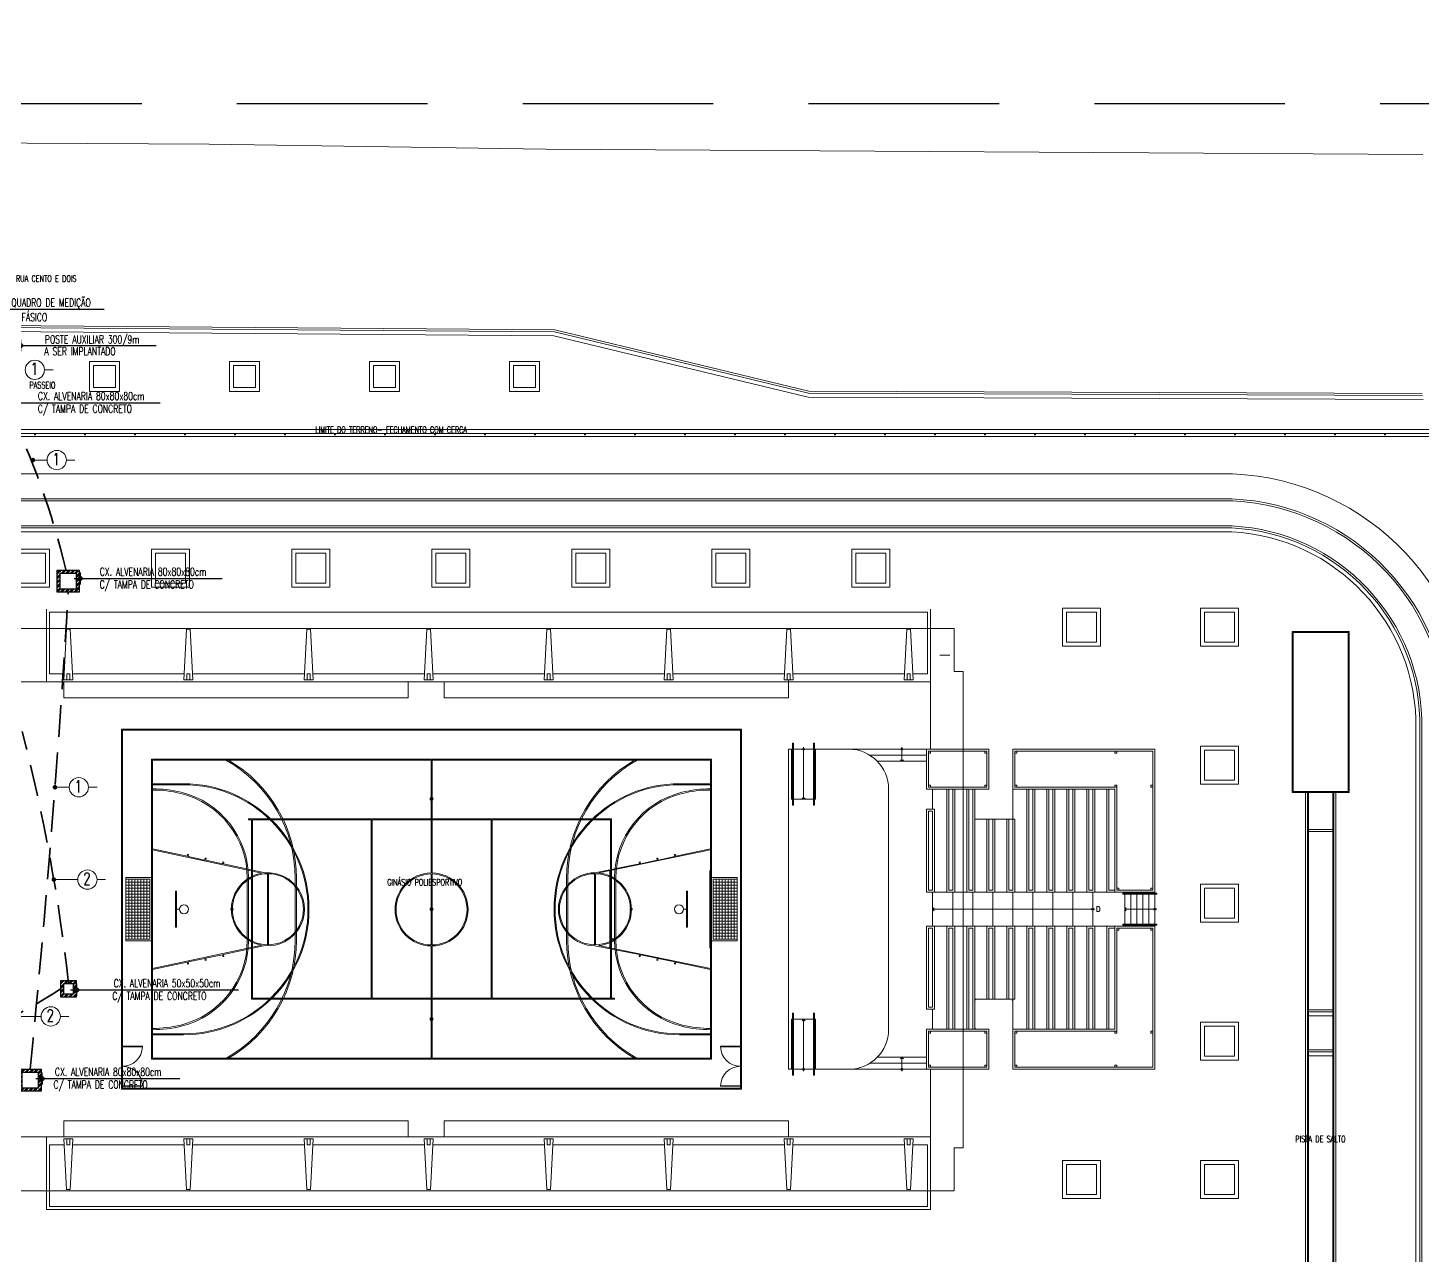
# Model space of a CAD drawing. Header units: millimetres. Extents: x 867 to 1330, y 209 to 507.
# Drawn here: x 1198.9 to 1268.6, y 430.1 to 491.4 of the extents above; entities that cross this region are included whole.
import ezdxf
from ezdxf.enums import TextEntityAlignment as Align

# ---------------------------------------------------------------- set-up
doc = ezdxf.new("R2010")
doc.units = ezdxf.units.MM
doc.header["$LTSCALE"] = 5
doc.linetypes.add('HIDDEN', pattern=[9.525, 6.35, -3.175])
for name, color, linetype, lineweight in [('I-ARQ', 8, 'Continuous', 0), ('I-CAIXAS', 3, 'Continuous', 30), ('I-ELET_PISO', 5, 'HIDDEN', 35), ('I-LIN_CHAMADA', 9, 'Continuous', 9), ('I-NORMO_ARQ', 9, 'Continuous', 0), ('I-TEXTOS', 2, 'Continuous', 25)]:
    doc.layers.add(name, color=color, linetype=linetype, lineweight=lineweight)
doc.styles.add('50-250', font='SIMPLEX.shx', dxfattribs={"height": 0.3})
doc.styles.add('ROMANS', font='ROMANS.SHX', dxfattribs={"height": 0.25})
doc.styles.get("Standard").update_dxf_attribs({"font": 'arial.ttf'})
doc.dimstyles.new('STANDARD$7', dxfattribs={"dimscale": 1.5, "dimtxt": 0.7, "dimasz": 0.15, "dimexe": 0.1, "dimexo": 0.05, "dimgap": 0.1, "dimtad": 1, "dimdec": 3, "dimzin": 4, "dimdsep": 46, "dimtxsty": 'ROMANS', "dimblk": 'DOT', "dimblk1": 'DOTSMALL', "dimblk2": 'DOTSMALL', "dimsah": 1, "dimcen": 0, "dimdle": 0.15, "dimse1": 1, "dimse2": 1, "dimclrd": 7, "dimclre": 8, "dimclrt": 256, "dimaunit": 1, "dimadec": 0, "dimazin": 0, "dimtfac": 0.006667, "dimtdec": 3, "dimtix": 1, "dimtmove": 2, "dimatfit": 3, "dimldrblk": 'DOTSMALL', "dimfxl": 1, "dimtolj": 1, "dimtzin": 4, "dimarcsym": 0})
pattern_1 = [(45, (0, 0), (-0.112253, 0.112253), []), (45, (0, 0.07938), (-0.112253, 0.112253), [])]

# ---------------------------------------------------------------- blocks, each defined once
blk = doc.blocks.new('CANTEIRO')
at = {"layer": 'I-ARQ'}
for points in [[(-1.7, 0.75), (-0.2, 0.75), (-0.2, -0.75), (-1.7, -0.75)], [(-1.5, 0.55), (-0.4, 0.55), (-0.4, -0.55), (-1.5, -0.55)]]:
    blk.add_lwpolyline(points, close=True, dxfattribs=at)
blk = doc.blocks.new('A$C345B1117')
at = {"layer": 'I-ARQ'}
for p, q in [((0.665, 0), (0.665, 40)), ((0.765, 0), (0.765, 40)), ((0.815, 0), (0.815, 40)), ((2.035, 0), (2.035, 40)), ((2.085, 0), (2.085, 40)), ((2.185, 0), (2.185, 40)), ((0.815, 38.15), (2.035, 38.15)), ((0.815, 29.15), (2.035, 29.15)), ((0.815, 27.15), (2.035, 27.15)), ((0.815, 27.05), (2.035, 27.05)), ((0.815, 26.85), (2.035, 26.85)), ((0.665, 0), (2.185, 0))]:
    blk.add_line(p, q, dxfattribs=at)
for points in [[(0, 48.05), (2.85, 48.05), (2.85, 40), (0, 40)], [(0.05, 48), (2.8, 48), (2.8, 40.05), (0.05, 40.05)]]:
    blk.add_lwpolyline(points, close=True, dxfattribs=at)
for points in [[(2.035, 38.05), (0.815, 38.05)], [(2.035, 29.05), (0.815, 29.05)], [(0.815, 28.85), (2.035, 28.85)]]:
    blk.add_lwpolyline(points, dxfattribs=at)
blk = doc.blocks.new('CERCA')
at = {"layer": 'I-ARQ'}
blk.add_lwpolyline([(-0.025, 0), (0.025, 0), (0.025, -0.06), (-0.025, -0.06)], close=True, dxfattribs=at)
blk = doc.blocks.new('CAIXA80X80')
at = {"layer": 'I-CAIXAS', "lineweight": 0}
h = blk.add_hatch(dxfattribs=at)
h.set_pattern_fill('STEEL', color=9, scale=0.05, style=0)
h.set_pattern_definition(pattern_1)
h.paths.add_polyline_path([(0.55, 0.55), (-0.55, 0.55), (-0.55, -0.55), (0.55, -0.55)])
h.paths.add_polyline_path([(0.4, -0.4), (-0.4, -0.4), (-0.4, 0.4), (0.4, 0.4)], flags=16)
at = {"layer": 'I-CAIXAS'}
for points in [[(-0.55, 0.55), (0.55, 0.55), (0.55, -0.55), (-0.55, -0.55)], [(-0.4, 0.4), (0.4, 0.4), (0.4, -0.4), (-0.4, -0.4)]]:
    blk.add_lwpolyline(points, close=True, dxfattribs=at)
blk = doc.blocks.new('DOT')
for p, q in [((1.5, 0), (-1.5, 0)), ((0, -1.5), (0, 1.5))]:
    blk.add_line(p, q)
blk.add_circle((0, 0), 0.5)
blk = doc.blocks.new('CX50X50')
at = {"layer": 'I-CAIXAS', "lineweight": 0}
h = blk.add_hatch(dxfattribs=at)
h.set_pattern_fill('STEEL', color=9, scale=0.05, style=0)
h.set_pattern_definition(pattern_1)
h.paths.add_polyline_path([(0.4, 0.4), (-0.4, 0.4), (-0.4, -0.4), (0.4, -0.4)])
h.paths.add_polyline_path([(0.25, -0.25), (-0.25, -0.25), (-0.25, 0.25), (0.25, 0.25)], flags=16)
at = {"layer": 'I-CAIXAS'}
for points in [[(0.4, 0.4), (-0.4, 0.4), (-0.4, -0.4), (0.4, -0.4)], [(0.25, 0.25), (-0.25, 0.25), (-0.25, -0.25), (0.25, -0.25)]]:
    blk.add_lwpolyline(points, close=True, dxfattribs=at)
blk = doc.blocks.new('A$C5CFF228F')
at = {"layer": 'I-ARQ'}
for p, q in [((0, 15), (0, 0)), ((28, 15), (0, 15)), ((0.05, 14.95), (0.05, 13.775)), ((14, 14.95), (0.05, 14.95)), ((27.95, 14.95), (14.05, 14.95)), ((27.95, 13.775), (27.95, 14.95)), ((28, 0), (28, 15)), ((0.05, 14.475), (0.05, 14.475)), ((1.6, 13.775), (0.05, 13.775)), ((1.6, 13.725), (0.05, 13.725)), ((0.05, 13.725), (0.05, 10.515)), ((26.4, 13.775), (27.95, 13.775)), ((26.4, 13.725), (27.95, 13.725)), ((27.95, 10.515), (27.95, 13.725)), ((0.05, 10.515), (1.786, 10.146)), ((0.05, 10.464), (5.525, 9.301)), ((0.05, 10.464), (0.05, 4.536)), ((27.95, 10.464), (22.361, 9.315)), ((27.95, 10.515), (26.214, 10.146)), ((27.95, 4.536), (27.95, 10.464)), ((1.786, 10.146), (1.807, 10.244)), ((1.807, 10.244), (1.856, 10.234)), ((1.835, 10.136), (1.856, 10.234)), ((1.835, 10.136), (2.667, 9.959)), ((2.667, 9.959), (2.687, 10.057)), ((2.687, 10.057), (2.736, 10.047)), ((2.716, 9.949), (2.736, 10.047)), ((2.716, 9.949), (3.547, 9.772)), ((3.547, 9.772), (3.568, 9.87)), ((3.568, 9.87), (3.617, 9.86)), ((3.596, 9.762), (3.617, 9.86)), ((3.596, 9.762), (5.678, 9.32)), ((24.404, 9.762), (22.165, 9.324)), ((24.432, 9.87), (24.383, 9.86)), ((24.404, 9.762), (24.383, 9.86)), ((24.453, 9.772), (24.432, 9.87)), ((25.284, 9.949), (24.453, 9.772)), ((25.313, 10.057), (25.264, 10.047)), ((25.284, 9.949), (25.264, 10.047)), ((25.333, 9.959), (25.313, 10.057)), ((26.165, 10.136), (25.333, 9.959)), ((26.193, 10.244), (26.144, 10.234)), ((26.165, 10.136), (26.144, 10.234)), ((26.214, 10.146), (26.193, 10.244)), ((5.795, 5.725), (5.795, 9.275)), ((5.845, 5.725), (5.845, 9.275)), ((22.145, 5.725), (22.145, 9.275)), ((22.195, 5.725), (22.195, 9.275)), ((1.4, 7.5), (1.25, 7.5)), ((26.6, 7.5), (26.75, 7.5)), ((26.8, 7.55), (26.8, 7.45)), ((0.05, 4.536), (5.525, 5.699)), ((3.596, 5.238), (5.678, 5.68)), ((22.145, 5.725), (22.195, 5.725)), ((24.404, 5.238), (22.165, 5.676)), ((27.95, 4.536), (22.361, 5.685)), ((1.835, 4.864), (2.667, 5.041)), ((2.667, 5.041), (2.687, 4.943)), ((2.687, 4.943), (2.736, 4.953)), ((2.716, 5.051), (3.547, 5.228)), ((2.716, 5.051), (2.736, 4.953)), ((3.547, 5.228), (3.568, 5.13)), ((3.568, 5.13), (3.617, 5.14)), ((3.596, 5.238), (3.617, 5.14)), ((24.404, 5.238), (24.383, 5.14)), ((24.432, 5.13), (24.383, 5.14)), ((24.453, 5.228), (24.432, 5.13)), ((25.284, 5.051), (24.453, 5.228)), ((25.284, 5.051), (25.264, 4.953)), ((25.313, 4.943), (25.264, 4.953)), ((25.333, 5.041), (25.313, 4.943)), ((26.165, 4.864), (25.333, 5.041)), ((0.05, 4.485), (1.786, 4.854)), ((0.05, 4.485), (0.05, 1.275)), ((1.786, 4.854), (1.807, 4.756)), ((1.807, 4.756), (1.856, 4.766)), ((1.835, 4.864), (1.856, 4.766)), ((26.165, 4.864), (26.144, 4.766)), ((26.193, 4.756), (26.144, 4.766)), ((26.214, 4.854), (26.193, 4.756)), ((27.95, 4.485), (26.214, 4.854)), ((27.95, 1.275), (27.95, 4.485)), ((1.6, 1.275), (0.05, 1.275)), ((1.6, 1.225), (0.05, 1.225)), ((0.05, 1.225), (0.05, 0.05)), ((26.4, 1.275), (27.95, 1.275)), ((26.4, 1.225), (27.95, 1.225)), ((27.95, 0.051), (27.95, 1.225)), ((0.05, 0.05), (14, 0.05)), ((14.05, 0.051), (27.95, 0.051)), ((0, 0), (28, 0))]:
    blk.add_line(p, q, dxfattribs=at)
for points in [[(1.2, 6.6), (1.25, 6.6), (1.25, 8.4), (1.2, 8.4)], [(26.8, 6.6), (26.75, 6.6), (26.75, 8.4), (26.8, 8.4)]]:
    blk.add_lwpolyline(points, close=True, dxfattribs=at)
for centre in [(1.625, 7.5), (26.375, 7.5)]:
    blk.add_circle(centre, 0.225, dxfattribs=at)
for centre, radius, start, end in [((1.6, 7.5), 6.275, 270, 90), ((1.6, 7.5), 6.225, 270, 90), ((26.4, 7.5), 6.275, 90, 270), ((26.4, 7.5), 6.225, 90, 270), ((5.82, 7.5), 1.825, 265.55297, 94.44703), ((5.82, 7.5), 1.775, 270.80701, 89.19299), ((22.17, 7.5), 1.825, 90, 270), ((22.17, 7.5), 1.775, 90.80701, 269.19299)]:
    blk.add_arc(centre, radius, start, end, dxfattribs=at)
at = {"layer": 'I-ARQ', "linetype": 'HIDDEN'}
for centre, radius, start, end in [((5.82, 7.5), 1.825, 99.30306, 260.69694), ((5.82, 7.5), 1.775, 90.80701, 269.19299), ((22.17, 7.5), 1.775, 270.80701, 89.19299), ((22.17, 7.5), 1.825, 276.00435, 83.99565)]:
    blk.add_arc(centre, radius, start, end, dxfattribs=at)
blk = doc.blocks.new('A$C256961AF')
at = {"layer": 'I-ARQ'}
for p, q in [((18.3, 10.1), (0.15, 10.1)), ((0.15, 10.1), (0.15, 4.1)), ((6.125, 1.15), (6.125, 10.05)), ((6.175, 1.15), (6.175, 10.05)), ((12.125, 1.15), (12.125, 10.05)), ((12.175, 1.15), (12.175, 10.05)), ((18.3, 10.05), (18.15, 10.05)), ((18.15, 7.15), (18.15, 10.05)), ((18.3, 10.05), (18.3, 10.1)), ((18.3, 7.15), (18.15, 7.15)), ((18.15, 1.1), (18.15, 7.1)), ((18.15, 7.1), (18.3, 7.1)), ((18.3, 7.15), (18.3, 7.1)), ((0, 4.1), (0.15, 4.1)), ((0, 4.1), (0, 4.05)), ((0.15, 4.05), (0, 4.05)), ((0.15, 4.05), (0.15, 1.15)), ((0, 1.15), (0.15, 1.15)), ((0, 1.15), (0, 1.1)), ((0, 1.1), (18.15, 1.1))]:
    blk.add_line(p, q, dxfattribs=at)
at = {"layer": 'I-ARQ', "const_width": 0.095}
for points in [[(9.202, 11.1, -1), (9.097, 11.1, -1)], [(9.202, 0.1, -1), (9.097, 0.1, -1)]]:
    blk.add_lwpolyline(points, format="xyb", close=True, dxfattribs=at)
at = {"layer": 'I-ARQ'}
for points in [[(6.125, 10.05), (0.2, 10.05), (0.2, 1.15), (6.125, 1.15)], [(9.125, 10.05), (6.175, 10.05)], [(12.125, 10.05), (9.175, 10.05)], [(12.175, 1.15), (18.1, 1.15), (18.1, 10.05), (12.175, 10.05)], [(6.175, 1.15), (9.125, 1.15)], [(9.175, 1.15), (12.125, 1.15)]]:
    blk.add_lwpolyline(points, dxfattribs=at)
blk = doc.blocks.new('_Open90')
at = {"color": 0, "linetype": 'ByBlock', "lineweight": -2}
for p, q in [((0, 0), (-1, 0)), ((-0.5, 0.5), (0, 0)), ((0, 0), (-0.5, -0.5))]:
    blk.add_line(p, q, dxfattribs=at)

msp = doc.modelspace()

# ---------------------------------------------------------------- hatches: boundary and pattern name
at = {"layer": 'I-LIN_CHAMADA'}
for points in [[(1199.221, 469.798, 1), (1198.992, 469.798, 1)], [(1200.325, 453.445, 1), (1200.096, 453.445, 1)], [(1200.269, 448.829, 1), (1200.04, 448.829, 1)]]:
    msp.add_hatch(color=256, dxfattribs=at).paths.add_polyline_path(points)

# ---------------------------------------------------------------- linework, layer by layer
at = {"linetype": 'HIDDEN', "ltscale": 0.3}
msp.add_lwpolyline([(1137.872, 487.615), (1272.758, 487.615), (1272.758, 372.426), (1137.872, 372.426)], close=True, dxfattribs=at)
at = {"layer": 'I-ARQ'}
for p, q in [((1148.985, 476.811), (1225.18, 476.209)), ((1149.069, 476.911), (1225.192, 476.308)), ((1148.817, 476.613), (1225.156, 476.009)), ((1225.18, 476.209), (1237.881, 473.143)), ((1225.192, 476.308), (1237.893, 473.243)), ((1225.156, 476.009), (1237.857, 472.943)), ((1237.857, 472.943), (1268.609, 472.822)), ((1237.881, 473.143), (1268.581, 473.022)), ((1237.893, 473.243), (1268.567, 473.122)), ((1286.508, 471.318), (1159.789, 471.318)), ((1286.714, 471.118), (1159.706, 471.118)), ((1286.714, 471.118), (1159.706, 471.118)), ((1286.569, 470.968), (1159.706, 470.968)), ((1258.445, 469.117), (1159.767, 469.117)), ((1258.476, 467.867), (1159.767, 467.867)), ((1258.551, 467.767), (1170.331, 467.767)), ((1199.794, 462.348), (1199.794, 458.718)), ((1199.944, 462.198), (1243.827, 462.198)), ((1199.944, 462.198), (1199.944, 459.118)), ((1243.827, 459.118), (1243.827, 462.198)), ((1243.977, 458.718), (1243.977, 462.348)), ((1180.62, 461.38), (1245.171, 461.38)), ((1245.171, 461.38), (1245.171, 459.23)), ((1245.171, 461.38), (1245.171, 459.23)), ((1245.171, 459.23), (1245.171, 461.38)), ((1199.794, 458.718), (1195.977, 458.718)), ((1199.794, 458.718), (1243.977, 458.718)), ((1199.944, 459.118), (1200.676, 459.118)), ((1200.661, 458.718), (1200.661, 457.918)), ((1200.961, 458.818), (1200.811, 458.818)), ((1201.095, 459.118), (1206.676, 459.118)), ((1206.961, 458.818), (1206.811, 458.818)), ((1207.095, 459.118), (1212.676, 459.118)), ((1212.961, 458.818), (1212.811, 458.818)), ((1213.095, 459.118), (1218.676, 459.118)), ((1217.873, 457.918), (1217.873, 458.718)), ((1218.961, 458.818), (1218.811, 458.818)), ((1219.095, 459.118), (1224.676, 459.118)), ((1219.673, 457.918), (1219.673, 458.718)), ((1224.961, 458.818), (1224.811, 458.818)), ((1225.095, 459.118), (1230.676, 459.118)), ((1230.961, 458.818), (1230.811, 458.818)), ((1231.095, 459.118), (1236.676, 459.118)), ((1236.886, 458.818), (1236.886, 457.918)), ((1237.095, 459.118), (1242.676, 459.118)), ((1243.827, 459.118), (1243.095, 459.118)), ((1243.977, 458.718), (1243.977, 455.348)), ((1245.171, 459.23), (1245.621, 459.23)), ((1245.621, 459.23), (1245.621, 435.43)), ((1200.661, 457.918), (1217.873, 457.918)), ((1219.673, 457.918), (1236.886, 457.918)), ((1268.245, 456.84), (1268.245, 389.834)), ((1268.445, 456.84), (1268.445, 389.834)), ((1268.545, 456.843), (1268.545, 389.751)), ((1268.545, 456.843), (1268.545, 389.751)), ((1203.535, 440.498), (1203.535, 456.348)), ((1203.535, 456.348), (1234.535, 456.348)), ((1203.585, 456.298), (1234.485, 456.298)), ((1203.585, 440.498), (1203.585, 456.298)), ((1234.485, 456.298), (1234.485, 440.498)), ((1234.535, 456.348), (1234.535, 440.498)), ((1236.886, 452.848), (1236.886, 455.348)), ((1237.036, 455.348), (1236.886, 455.348)), ((1237.036, 452.848), (1237.036, 455.348)), ((1237.086, 455.348), (1237.036, 455.348)), ((1237.086, 455.648), (1237.086, 452.548)), ((1237.136, 455.648), (1237.086, 455.648)), ((1237.136, 455.648), (1237.136, 452.548)), ((1238.136, 455.348), (1237.136, 455.348)), ((1238.136, 455.648), (1238.136, 452.548)), ((1238.186, 455.648), (1238.136, 455.648)), ((1238.186, 455.648), (1238.186, 452.548)), ((1238.236, 455.348), (1238.186, 455.348)), ((1239.886, 455.348), (1238.236, 455.348)), ((1238.236, 452.848), (1238.236, 455.348)), ((1243.788, 455.348), (1239.886, 455.348)), ((1243.888, 453.448), (1243.888, 455.248)), ((1243.888, 455.248), (1246.788, 455.248)), ((1246.788, 455.248), (1246.788, 453.448)), ((1246.888, 453.348), (1246.888, 455.348)), ((1248.088, 453.348), (1248.088, 455.348)), ((1248.188, 455.248), (1255.088, 455.248)), ((1248.188, 453.448), (1248.188, 455.248)), ((1255.088, 455.248), (1255.088, 448.298)), ((1205.035, 439.848), (1205.035, 454.848)), ((1205.035, 454.848), (1233.035, 454.848)), ((1205.085, 453.368), (1205.085, 454.798)), ((1205.085, 454.798), (1208.755, 454.798)), ((1208.884, 454.798), (1219.01, 454.798)), ((1219.01, 449.161), (1219.01, 454.798)), ((1229.186, 454.798), (1219.06, 454.798)), ((1219.06, 449.161), (1219.06, 454.798)), ((1232.985, 454.798), (1229.316, 454.798)), ((1232.985, 454.798), (1232.985, 439.898)), ((1233.035, 454.848), (1233.035, 439.848)), ((1243.788, 455.048), (1240.939, 455.048)), ((1243.788, 454.748), (1241.314, 454.748)), ((1205.085, 441.391), (1205.085, 453.304)), ((1241.886, 453.348), (1241.886, 441.348)), ((1246.788, 453.448), (1243.888, 453.448)), ((1244.088, 452.348), (1244.088, 453.348)), ((1248.088, 451.848), (1248.088, 453.348)), ((1253.288, 453.448), (1248.188, 453.448)), ((1253.288, 448.298), (1253.288, 453.448)), ((1236.886, 452.848), (1236.886, 441.848)), ((1237.086, 452.848), (1237.036, 452.848)), ((1237.136, 452.548), (1237.086, 452.548)), ((1238.136, 452.848), (1237.136, 452.848)), ((1238.186, 452.548), (1238.136, 452.548)), ((1238.236, 452.848), (1238.186, 452.848)), ((1246.788, 451.848), (1246.188, 451.848)), ((1248.088, 451.848), (1246.888, 451.848)), ((1203.755, 448.928), (1205.035, 448.928)), ((1203.755, 448.928), (1203.755, 445.768)), ((1203.755, 448.928), (1203.755, 448.848)), ((1205.035, 448.928), (1205.035, 445.768)), ((1209.824, 445.796), (1209.824, 448.899)), ((1209.888, 445.796), (1209.888, 448.899)), ((1212.219, 445.796), (1212.219, 448.899)), ((1212.283, 445.796), (1212.283, 448.899)), ((1219.01, 445.562), (1219.01, 449.111)), ((1219.06, 445.562), (1219.06, 449.111)), ((1225.788, 445.796), (1225.788, 448.899)), ((1225.852, 445.796), (1225.852, 448.899)), ((1227.945, 445.405), (1227.945, 449.29)), ((1228.025, 445.405), (1228.025, 449.29)), ((1228.183, 445.796), (1228.183, 448.899)), ((1228.247, 445.796), (1228.247, 448.899)), ((1232.945, 445.405), (1232.945, 449.29)), ((1233.025, 445.405), (1233.025, 449.29)), ((1233.035, 448.928), (1233.035, 445.768)), ((1234.315, 448.928), (1233.035, 448.928)), ((1234.315, 448.928), (1234.315, 445.768)), ((1203.755, 448.848), (1204.955, 448.848)), ((1203.755, 448.698), (1204.955, 448.698)), ((1203.755, 448.548), (1204.955, 448.548)), ((1203.755, 448.398), (1204.955, 448.398)), ((1203.755, 448.248), (1204.955, 448.248)), ((1203.905, 448.848), (1203.905, 445.848)), ((1204.055, 448.848), (1204.055, 445.848)), ((1204.205, 448.848), (1204.205, 445.848)), ((1204.355, 448.848), (1204.355, 445.848)), ((1204.505, 448.848), (1204.505, 445.848)), ((1204.655, 448.848), (1204.655, 445.848)), ((1204.805, 448.848), (1204.805, 445.848)), ((1204.955, 448.848), (1204.955, 445.848)), ((1233.115, 448.848), (1233.115, 445.848)), ((1234.315, 448.848), (1233.115, 448.848)), ((1233.115, 448.698), (1234.315, 448.698)), ((1233.115, 448.548), (1234.315, 448.548)), ((1233.115, 448.398), (1234.315, 448.398)), ((1233.115, 448.248), (1234.315, 448.248)), ((1233.265, 448.848), (1233.265, 445.848)), ((1233.415, 448.848), (1233.415, 445.848)), ((1233.565, 448.848), (1233.565, 445.848)), ((1233.715, 448.848), (1233.715, 445.848)), ((1233.865, 448.848), (1233.865, 445.848)), ((1234.015, 448.848), (1234.015, 445.848)), ((1234.165, 448.848), (1234.165, 445.848)), ((1253.188, 448.198), (1243.888, 448.198)), ((1244.088, 446.498), (1244.088, 448.198)), ((1245.088, 446.498), (1245.088, 448.198)), ((1246.088, 446.498), (1246.088, 448.198)), ((1247.088, 446.498), (1247.088, 448.198)), ((1248.088, 446.498), (1248.088, 448.198)), ((1249.088, 446.498), (1249.088, 448.198)), ((1250.088, 446.498), (1250.088, 448.198)), ((1251.088, 446.498), (1251.088, 448.198)), ((1252.088, 446.498), (1252.088, 448.198)), ((1255.088, 448.298), (1253.288, 448.298)), ((1253.688, 448.148), (1253.688, 448.198)), ((1253.988, 448.148), (1253.988, 448.198)), ((1254.288, 448.148), (1254.288, 448.198)), ((1254.588, 448.148), (1254.588, 448.198)), ((1254.888, 448.148), (1254.888, 448.198)), ((1255.188, 448.148), (1255.188, 448.198)), ((1203.755, 448.098), (1204.955, 448.098)), ((1203.755, 447.948), (1204.955, 447.948)), ((1203.755, 447.798), (1204.955, 447.798)), ((1203.755, 447.648), (1204.955, 447.648)), ((1203.755, 447.498), (1204.955, 447.498)), ((1233.115, 448.098), (1234.315, 448.098)), ((1233.115, 447.948), (1234.315, 447.948)), ((1233.115, 447.798), (1234.315, 447.798)), ((1233.115, 447.648), (1234.315, 447.648)), ((1233.115, 447.498), (1234.315, 447.498)), ((1253.588, 448.098), (1253.588, 448.148)), ((1253.588, 448.148), (1255.288, 448.148)), ((1253.588, 448.098), (1255.288, 448.098)), ((1253.688, 446.598), (1253.688, 448.098)), ((1253.988, 446.598), (1253.988, 448.098)), ((1254.288, 446.598), (1254.288, 448.098)), ((1254.588, 446.598), (1254.588, 448.098)), ((1254.888, 446.598), (1254.888, 448.098)), ((1255.188, 446.598), (1255.188, 448.098)), ((1255.288, 448.098), (1255.288, 448.148)), ((1203.755, 447.348), (1204.955, 447.348)), ((1203.755, 447.198), (1204.955, 447.198)), ((1203.755, 447.048), (1204.955, 447.048)), ((1203.755, 446.898), (1204.955, 446.898)), ((1233.115, 447.348), (1234.315, 447.348)), ((1233.115, 447.198), (1234.315, 447.198)), ((1233.115, 447.048), (1234.315, 447.048)), ((1233.115, 446.898), (1234.315, 446.898)), ((1203.755, 446.748), (1204.955, 446.748)), ((1203.755, 446.598), (1204.955, 446.598)), ((1203.755, 446.448), (1204.955, 446.448)), ((1203.755, 446.298), (1204.955, 446.298)), ((1203.755, 446.148), (1204.955, 446.148)), ((1233.115, 446.748), (1234.315, 446.748)), ((1233.115, 446.598), (1234.315, 446.598)), ((1233.115, 446.448), (1234.315, 446.448)), ((1233.115, 446.298), (1234.315, 446.298)), ((1233.115, 446.148), (1234.315, 446.148)), ((1253.188, 446.498), (1243.888, 446.498)), ((1249.788, 446.498), (1250.188, 446.498)), ((1255.088, 446.398), (1253.288, 446.398)), ((1253.288, 446.398), (1253.288, 441.248)), ((1253.588, 446.598), (1253.588, 446.548)), ((1253.588, 446.598), (1255.288, 446.598)), ((1253.588, 446.548), (1255.288, 446.548)), ((1253.688, 446.498), (1253.688, 446.548)), ((1253.988, 446.498), (1253.988, 446.548)), ((1254.288, 446.498), (1254.288, 446.548)), ((1254.588, 446.498), (1254.588, 446.548)), ((1254.888, 446.498), (1254.888, 446.548)), ((1255.088, 439.448), (1255.088, 446.398)), ((1255.188, 446.498), (1255.188, 446.548)), ((1255.288, 446.598), (1255.288, 446.548)), ((1203.755, 445.998), (1204.955, 445.998)), ((1203.755, 445.848), (1204.955, 445.848)), ((1203.755, 445.848), (1203.755, 445.768)), ((1203.755, 445.768), (1205.035, 445.768)), ((1219.01, 439.898), (1219.01, 445.512)), ((1219.06, 439.898), (1219.06, 445.512)), ((1234.315, 445.768), (1233.035, 445.768)), ((1233.115, 445.998), (1234.315, 445.998)), ((1234.315, 445.848), (1233.115, 445.848)), ((1246.188, 442.798), (1246.238, 442.848)), ((1246.788, 442.848), (1246.188, 442.848)), ((1246.188, 442.642), (1246.188, 442.642)), ((1248.088, 442.848), (1246.888, 442.848)), ((1248.055, 442.798), (1248.088, 442.764)), ((1248.088, 442.848), (1248.088, 441.348)), ((1237.086, 442.148), (1237.086, 439.048)), ((1237.136, 442.148), (1237.086, 442.148)), ((1237.136, 442.148), (1237.136, 439.048)), ((1238.136, 442.148), (1238.136, 439.048)), ((1238.186, 442.148), (1238.136, 442.148)), ((1238.186, 442.148), (1238.186, 439.048)), ((1244.088, 442.348), (1244.088, 441.348)), ((1246.188, 442.331), (1246.188, 442.331)), ((1246.188, 442.02), (1246.188, 442.02)), ((1205.085, 439.898), (1205.085, 441.328)), ((1236.886, 441.848), (1236.886, 439.348)), ((1237.086, 441.848), (1237.036, 441.848)), ((1237.036, 441.848), (1237.036, 439.348)), ((1238.136, 441.848), (1237.136, 441.848)), ((1238.236, 441.848), (1238.186, 441.848)), ((1238.236, 441.848), (1238.236, 439.348)), ((1246.788, 441.248), (1243.888, 441.248)), ((1243.888, 441.248), (1243.888, 439.448)), ((1246.188, 441.709), (1246.188, 441.709)), ((1246.188, 441.397), (1246.238, 441.348)), ((1246.188, 441.397), (1246.188, 441.397)), ((1246.788, 439.448), (1246.788, 441.248)), ((1246.888, 441.348), (1246.888, 439.348)), ((1246.888, 441.32), (1246.888, 441.32)), ((1248.088, 441.348), (1248.088, 439.348)), ((1253.288, 441.248), (1248.188, 441.248)), ((1248.188, 441.248), (1248.188, 439.448)), ((1246.888, 441.009), (1246.888, 441.009)), ((1246.888, 440.697), (1246.888, 440.697)), ((1203.535, 440.498), (1203.535, 438.498)), ((1203.585, 440.498), (1203.535, 440.498)), ((1203.585, 440.498), (1203.585, 438.498)), ((1233.035, 439.848), (1205.035, 439.848)), ((1208.755, 439.898), (1205.085, 439.898)), ((1219.01, 439.898), (1208.884, 439.898)), ((1229.186, 439.898), (1219.06, 439.898)), ((1232.985, 439.898), (1229.316, 439.898)), ((1234.486, 440.499), (1234.485, 438.498)), ((1234.485, 440.498), (1234.535, 440.498)), ((1234.535, 438.498), (1234.535, 440.498)), ((1243.788, 439.948), (1241.314, 439.948)), ((1246.888, 440.386), (1246.888, 440.386)), ((1246.888, 440.075), (1246.888, 440.075)), ((1237.036, 439.348), (1236.886, 439.348)), ((1237.086, 439.348), (1237.036, 439.348)), ((1238.136, 439.348), (1237.136, 439.348)), ((1237.936, 439.348), (1238.136, 439.348)), ((1238.236, 439.348), (1238.186, 439.348)), ((1238.236, 439.348), (1239.886, 439.348)), ((1243.788, 439.348), (1239.886, 439.348)), ((1243.788, 439.648), (1240.939, 439.648)), ((1243.888, 439.448), (1246.788, 439.448)), ((1243.977, 435.978), (1243.977, 439.348)), ((1246.888, 439.764), (1246.888, 439.764)), ((1246.888, 439.453), (1246.888, 439.453)), ((1248.188, 439.448), (1255.088, 439.448)), ((1203.585, 438.498), (1203.535, 438.498)), ((1203.535, 438.348), (1203.535, 438.498)), ((1203.585, 438.398), (1203.585, 438.498)), ((1234.535, 438.498), (1234.485, 438.498)), ((1234.485, 438.498), (1234.485, 438.398)), ((1234.535, 438.498), (1234.535, 438.348)), ((1237.136, 439.048), (1237.086, 439.048)), ((1238.186, 439.048), (1238.136, 439.048)), ((1219.035, 438.348), (1203.535, 438.348)), ((1219.035, 438.398), (1203.585, 438.398)), ((1234.485, 438.398), (1219.035, 438.398)), ((1234.535, 438.348), (1219.035, 438.348)), ((1217.873, 436.778), (1200.661, 436.778)), ((1200.661, 435.978), (1200.661, 436.778)), ((1217.873, 436.778), (1217.873, 435.978)), ((1236.886, 436.778), (1219.673, 436.778)), ((1219.673, 436.778), (1219.673, 435.978)), ((1236.886, 436.778), (1236.886, 435.978)), ((1199.794, 435.978), (1195.977, 435.978)), ((1199.794, 432.348), (1199.794, 435.978)), ((1200.661, 435.978), (1199.794, 435.978)), ((1237.111, 435.978), (1200.661, 435.978)), ((1243.977, 435.978), (1204.794, 435.978)), ((1243.977, 435.978), (1243.977, 432.348)), ((1200.676, 435.578), (1199.944, 435.578)), ((1199.944, 432.498), (1199.944, 435.578)), ((1206.676, 435.578), (1201.095, 435.578)), ((1212.676, 435.578), (1207.095, 435.578)), ((1218.676, 435.578), (1213.095, 435.578)), ((1224.676, 435.578), (1219.095, 435.578)), ((1230.676, 435.578), (1225.095, 435.578)), ((1236.676, 435.578), (1231.095, 435.578)), ((1242.676, 435.578), (1237.095, 435.578)), ((1243.095, 435.578), (1243.827, 435.578)), ((1243.827, 435.578), (1243.827, 432.498)), ((1245.621, 435.43), (1245.171, 435.43)), ((1245.171, 435.43), (1245.171, 433.28)), ((1245.171, 433.28), (1180.62, 433.28)), ((1199.794, 432.348), (1243.977, 432.348)), ((1199.944, 432.498), (1243.827, 432.498))]:
    msp.add_line(p, q, dxfattribs=at)
at = {"layer": 'I-ARQ', "linetype": 'HIDDEN'}
msp.add_line((1244.444, 460.048), (1244.944, 460.048), dxfattribs=at)
at = {"layer": 'I-ARQ'}
for points in [[(1187.573, 491.396), (1187.594, 487.717), (1189.908, 485.704), (1198.826, 485.629), (1207.915, 485.593), (1224.75, 485.341), (1268.593, 485.061)], [(1200.811, 458.818), (1200.811, 459.118), (1200.961, 459.118), (1200.961, 458.818)], [(1206.811, 458.818), (1206.811, 459.118), (1206.961, 459.118), (1206.961, 458.818)], [(1212.811, 458.818), (1212.811, 459.118), (1212.961, 459.118), (1212.961, 458.818)], [(1218.811, 458.818), (1218.811, 459.118), (1218.961, 459.118), (1218.961, 458.818)], [(1224.811, 458.818), (1224.811, 459.118), (1224.961, 459.118), (1224.961, 458.818)], [(1230.811, 458.818), (1230.811, 459.118), (1230.961, 459.118), (1230.961, 458.818)], [(1236.811, 458.818), (1236.811, 459.118), (1236.961, 459.118), (1236.961, 458.818), (1236.811, 458.818)], [(1242.811, 458.818), (1242.811, 459.118), (1242.961, 459.118), (1242.961, 458.818)], [(1237.636, 452.998), (1237.636, 455.448)], [(1242.551, 454.898), (1242.551, 455.448)], [(1246.888, 453.348), (1243.788, 453.348), (1243.788, 455.348), (1246.888, 455.348)], [(1248.088, 455.348), (1255.188, 455.348), (1255.188, 448.198), (1253.188, 448.198), (1253.188, 453.348), (1248.088, 453.348)], [(1245.188, 453.348), (1244.788, 453.348), (1244.788, 448.198), (1245.188, 448.198), (1245.188, 453.348)], [(1246.188, 453.348), (1245.788, 453.348), (1245.788, 448.198), (1246.188, 448.198), (1246.188, 453.348)], [(1249.188, 453.348), (1248.788, 453.348), (1248.788, 448.198), (1249.188, 448.198), (1249.188, 453.348)], [(1250.188, 453.348), (1249.788, 453.348), (1249.788, 448.198), (1250.188, 448.198), (1250.188, 453.348)], [(1251.188, 453.348), (1250.788, 453.348), (1250.788, 448.198), (1251.188, 448.198), (1251.188, 453.348)], [(1252.188, 453.348), (1251.788, 453.348), (1251.788, 448.198), (1252.188, 448.198), (1252.188, 453.348)], [(1253.188, 453.348), (1252.788, 453.348), (1252.788, 448.198), (1253.188, 448.198), (1253.188, 453.348)], [(1244.188, 452.348), (1243.788, 452.348), (1243.788, 448.198), (1244.188, 448.198), (1244.188, 452.348)], [(1247.188, 451.848), (1246.788, 451.848), (1246.788, 448.198), (1247.188, 448.198), (1247.188, 451.848)], [(1248.188, 451.848), (1247.788, 451.848), (1247.788, 448.198), (1248.188, 448.198), (1248.188, 451.848)], [(1244.238, 447.348), (1252.188, 447.348)], [(1253.838, 447.348), (1255.288, 447.348)], [(1244.188, 442.348), (1243.788, 442.348), (1243.788, 446.498), (1244.188, 446.498), (1244.188, 442.348)], [(1245.188, 441.348), (1244.788, 441.348), (1244.788, 446.498), (1245.188, 446.498), (1245.188, 441.348)], [(1246.188, 441.348), (1245.788, 441.348), (1245.788, 446.498), (1246.188, 446.498), (1246.188, 441.348)], [(1247.188, 442.848), (1246.788, 442.848), (1246.788, 446.498), (1247.188, 446.498), (1247.188, 442.848)], [(1248.188, 442.848), (1247.788, 442.848), (1247.788, 446.498), (1248.188, 446.498), (1248.188, 442.848)], [(1248.088, 439.348), (1255.188, 439.348), (1255.188, 446.498), (1253.188, 446.498), (1253.188, 441.348), (1248.088, 441.348)], [(1249.188, 441.348), (1248.788, 441.348), (1248.788, 446.498), (1249.188, 446.498), (1249.188, 441.348)], [(1250.188, 441.348), (1249.788, 441.348), (1249.788, 446.498), (1250.188, 446.498), (1250.188, 441.348)], [(1251.188, 441.348), (1250.788, 441.348), (1250.788, 446.498), (1251.188, 446.498), (1251.188, 441.348)], [(1252.188, 441.348), (1251.788, 441.348), (1251.788, 446.498), (1252.188, 446.498), (1252.188, 441.348)], [(1253.188, 441.348), (1252.788, 441.348), (1252.788, 446.498), (1253.188, 446.498), (1253.188, 441.348)], [(1237.636, 441.698), (1237.636, 439.248)], [(1246.888, 441.348), (1243.788, 441.348), (1243.788, 439.348), (1246.888, 439.348)], [(1242.551, 439.798), (1242.551, 439.248)], [(1218.961, 435.878), (1218.961, 435.578)]]:
    msp.add_lwpolyline(points, dxfattribs=at)
for points in [[(1268.545, 456.843, 0.40469), (1258.551, 466.517, 0), (1170.33, 466.517, 3059019602.697577)], [(1268.445, 456.84, 0.40469), (1258.551, 466.417), (1170.33, 466.417)], [(1268.246, 456.833, 0.40469), (1258.551, 466.217), (1170.33, 466.217)]]:
    msp.add_lwpolyline(points, format="xyb", dxfattribs=at)
for points in [[(1199.944, 463.44), (1199.944, 465.34), (1198.044, 465.34), (1198.044, 463.44)], [(1199.744, 463.64), (1199.744, 465.14), (1198.244, 465.14), (1198.244, 463.64)], [(1206.944, 463.44), (1206.944, 465.34), (1205.044, 465.34), (1205.044, 463.44)], [(1206.744, 463.64), (1206.744, 465.14), (1205.244, 465.14), (1205.244, 463.64)], [(1213.944, 463.44), (1213.944, 465.34), (1212.044, 465.34), (1212.044, 463.44)], [(1213.744, 463.64), (1213.744, 465.14), (1212.244, 465.14), (1212.244, 463.64)], [(1220.944, 463.44), (1220.944, 465.34), (1219.044, 465.34), (1219.044, 463.44)], [(1220.744, 463.64), (1220.744, 465.14), (1219.244, 465.14), (1219.244, 463.64)], [(1227.944, 463.44), (1227.944, 465.34), (1226.044, 465.34), (1226.044, 463.44)], [(1227.744, 463.64), (1227.744, 465.14), (1226.244, 465.14), (1226.244, 463.64)], [(1234.944, 463.44), (1234.944, 465.34), (1233.044, 465.34), (1233.044, 463.44)], [(1234.744, 463.64), (1234.744, 465.14), (1233.244, 465.14), (1233.244, 463.64)], [(1241.944, 463.44), (1241.944, 465.34), (1240.044, 465.34), (1240.044, 463.44)], [(1241.744, 463.64), (1241.744, 465.14), (1240.244, 465.14), (1240.244, 463.64)], [(1252.472, 460.498), (1252.472, 462.398), (1250.572, 462.398), (1250.572, 460.498)], [(1252.272, 460.698), (1252.272, 462.198), (1250.772, 462.198), (1250.772, 460.698)], [(1259.372, 460.498), (1259.372, 462.398), (1257.472, 462.398), (1257.472, 460.498)], [(1259.172, 460.698), (1259.172, 462.198), (1257.672, 462.198), (1257.672, 460.698)], [(1201.111, 458.818), (1200.977, 461.348), (1200.794, 461.348), (1200.661, 458.818)], [(1206.661, 458.818), (1207.111, 458.818), (1206.977, 461.348), (1206.794, 461.348)], [(1212.661, 458.818), (1213.111, 458.818), (1212.977, 461.348), (1212.794, 461.348)], [(1218.661, 458.818), (1219.111, 458.818), (1218.977, 461.348), (1218.794, 461.348)], [(1225.111, 458.818), (1224.977, 461.348), (1224.794, 461.348), (1224.661, 458.818)], [(1231.111, 458.818), (1230.977, 461.348), (1230.794, 461.348), (1230.661, 458.818)], [(1236.794, 461.348), (1236.661, 458.818), (1237.111, 458.818), (1236.977, 461.348)], [(1242.794, 461.348), (1242.661, 458.818), (1243.111, 458.818), (1242.977, 461.348)], [(1243.988, 455.248), (1243.888, 455.248), (1243.888, 455.148), (1243.988, 455.148)], [(1246.788, 455.248), (1246.688, 455.248), (1246.688, 455.148), (1246.788, 455.148)], [(1248.288, 455.248), (1248.188, 455.248), (1248.188, 455.148), (1248.288, 455.148)], [(1253.288, 455.248), (1253.188, 455.248), (1253.188, 455.148), (1253.288, 455.148)], [(1259.372, 453.598), (1259.372, 455.498), (1257.472, 455.498), (1257.472, 453.598)], [(1259.172, 453.798), (1259.172, 455.298), (1257.672, 455.298), (1257.672, 453.798)], [(1233.035, 439.848), (1205.035, 439.848), (1205.035, 454.848), (1233.035, 454.848)], [(1243.988, 453.548), (1243.888, 453.548), (1243.888, 453.448), (1243.988, 453.448)], [(1245.088, 453.348), (1244.888, 453.348), (1244.888, 448.298), (1245.088, 448.298)], [(1246.088, 453.348), (1245.888, 453.348), (1245.888, 448.298), (1246.088, 448.298)], [(1246.788, 453.548), (1246.688, 453.548), (1246.688, 453.448), (1246.788, 453.448)], [(1248.288, 453.548), (1248.188, 453.548), (1248.188, 453.448), (1248.288, 453.448)], [(1249.088, 453.348), (1248.888, 453.348), (1248.888, 448.298), (1249.088, 448.298)], [(1250.088, 453.348), (1249.888, 453.348), (1249.888, 448.298), (1250.088, 448.298)], [(1251.088, 453.348), (1250.888, 453.348), (1250.888, 448.298), (1251.088, 448.298)], [(1252.088, 453.348), (1251.888, 453.348), (1251.888, 448.298), (1252.088, 448.298)], [(1253.188, 453.348), (1252.888, 453.348), (1252.888, 448.298), (1253.188, 448.298)], [(1253.288, 453.548), (1253.188, 453.548), (1253.188, 453.448), (1253.288, 453.448)], [(1255.088, 453.548), (1254.988, 453.548), (1254.988, 453.448), (1255.088, 453.448)], [(1244.088, 452.248), (1243.888, 452.248), (1243.888, 448.298), (1244.088, 448.298)], [(1247.088, 451.848), (1246.888, 451.848), (1246.888, 448.298), (1247.088, 448.298)], [(1248.088, 451.848), (1247.888, 451.848), (1247.888, 448.298), (1248.088, 448.298)], [(1253.388, 448.398), (1253.288, 448.398), (1253.288, 448.298), (1253.388, 448.298)], [(1255.088, 448.398), (1254.988, 448.398), (1254.988, 448.298), (1255.088, 448.298)], [(1259.372, 448.598), (1259.372, 446.698), (1257.472, 446.698), (1257.472, 448.598)], [(1259.172, 448.398), (1259.172, 446.898), (1257.672, 446.898), (1257.672, 448.398)], [(1244.088, 442.448), (1243.888, 442.448), (1243.888, 446.398), (1244.088, 446.398)], [(1245.088, 441.348), (1244.888, 441.348), (1244.888, 446.398), (1245.088, 446.398)], [(1246.088, 441.348), (1245.888, 441.348), (1245.888, 446.398), (1246.088, 446.398)], [(1247.088, 442.848), (1246.888, 442.848), (1246.888, 446.398), (1247.088, 446.398)], [(1248.088, 442.848), (1247.888, 442.848), (1247.888, 446.398), (1248.088, 446.398)], [(1249.088, 441.348), (1248.888, 441.348), (1248.888, 446.398), (1249.088, 446.398)], [(1250.088, 441.348), (1249.888, 441.348), (1249.888, 446.398), (1250.088, 446.398)], [(1251.088, 441.348), (1250.888, 441.348), (1250.888, 446.398), (1251.088, 446.398)], [(1252.088, 441.348), (1251.888, 441.348), (1251.888, 446.398), (1252.088, 446.398)], [(1253.188, 441.348), (1252.888, 441.348), (1252.888, 446.398), (1253.188, 446.398)], [(1253.388, 446.298), (1253.288, 446.298), (1253.288, 446.398), (1253.388, 446.398)], [(1253.388, 446.298), (1253.288, 446.298), (1253.288, 446.398), (1253.388, 446.398)], [(1255.088, 446.298), (1254.988, 446.298), (1254.988, 446.398), (1255.088, 446.398)], [(1255.088, 446.298), (1254.988, 446.298), (1254.988, 446.398), (1255.088, 446.398)], [(1243.988, 441.148), (1243.888, 441.148), (1243.888, 441.248), (1243.988, 441.248)], [(1246.788, 441.148), (1246.688, 441.148), (1246.688, 441.248), (1246.788, 441.248)], [(1248.288, 441.148), (1248.188, 441.148), (1248.188, 441.248), (1248.288, 441.248)], [(1253.288, 441.148), (1253.188, 441.148), (1253.188, 441.248), (1253.288, 441.248)], [(1255.088, 441.148), (1254.988, 441.148), (1254.988, 441.248), (1255.088, 441.248)], [(1259.372, 441.698), (1259.372, 439.798), (1257.472, 439.798), (1257.472, 441.698)], [(1259.172, 441.498), (1259.172, 439.998), (1257.672, 439.998), (1257.672, 441.498)], [(1203.585, 440.498), (1204.585, 440.498), (1204.585, 440.468), (1203.585, 440.468)], [(1234.485, 440.498), (1233.485, 440.498), (1233.485, 440.468), (1234.485, 440.468)], [(1243.988, 439.448), (1243.888, 439.448), (1243.888, 439.548), (1243.988, 439.548)], [(1246.788, 439.448), (1246.688, 439.448), (1246.688, 439.548), (1246.788, 439.548)], [(1248.288, 439.448), (1248.188, 439.448), (1248.188, 439.548), (1248.288, 439.548)], [(1253.288, 439.448), (1253.188, 439.448), (1253.188, 439.548), (1253.288, 439.548)], [(1203.585, 438.498), (1204.585, 438.498), (1204.585, 438.528), (1203.585, 438.528)], [(1234.485, 438.498), (1233.485, 438.498), (1233.485, 438.528), (1234.485, 438.528)], [(1200.661, 435.878), (1200.794, 433.348), (1200.977, 433.348), (1201.111, 435.878)], [(1200.961, 435.878), (1200.961, 435.578), (1200.811, 435.578), (1200.811, 435.878)], [(1207.111, 435.878), (1206.661, 435.878), (1206.794, 433.348), (1206.977, 433.348)], [(1206.961, 435.878), (1206.961, 435.578), (1206.811, 435.578), (1206.811, 435.878)], [(1213.111, 435.878), (1212.661, 435.878), (1212.794, 433.348), (1212.977, 433.348)], [(1212.961, 435.878), (1212.961, 435.578), (1212.811, 435.578), (1212.811, 435.878)], [(1218.661, 435.878), (1218.794, 433.348), (1218.977, 433.348), (1219.111, 435.878)], [(1218.961, 435.578), (1218.811, 435.578), (1218.811, 435.878), (1218.961, 435.878)], [(1224.661, 435.878), (1224.794, 433.348), (1224.977, 433.348), (1225.111, 435.878)], [(1224.811, 435.878), (1224.961, 435.878), (1224.961, 435.578), (1224.811, 435.578)], [(1230.661, 435.878), (1230.794, 433.348), (1230.977, 433.348), (1231.111, 435.878)], [(1230.961, 435.878), (1230.961, 435.578), (1230.811, 435.578), (1230.811, 435.878)], [(1236.794, 433.348), (1236.661, 435.878), (1237.111, 435.878), (1236.977, 433.348)], [(1236.961, 435.878), (1236.961, 435.578), (1236.811, 435.578), (1236.811, 435.878)], [(1242.794, 433.348), (1242.661, 435.878), (1243.111, 435.878), (1242.977, 433.348)], [(1242.811, 435.878), (1242.961, 435.878), (1242.961, 435.578), (1242.811, 435.578)], [(1252.472, 434.798), (1252.472, 432.898), (1250.572, 432.898), (1250.572, 434.798)], [(1252.272, 434.598), (1252.272, 433.098), (1250.772, 433.098), (1250.772, 434.598)], [(1259.372, 434.798), (1259.372, 432.898), (1257.472, 432.898), (1257.472, 434.798)], [(1259.172, 434.598), (1259.172, 433.098), (1257.672, 433.098), (1257.672, 434.598)]]:
    msp.add_lwpolyline(points, close=True, dxfattribs=at)
for points, const_width in [([(1209.101, 447.348, 1), (1209.017, 447.348, 1)], 0.0758), ([(1218.983, 447.348, -1), (1219.088, 447.348, -1)], 0.095), ([(1228.97, 447.348, -1), (1229.054, 447.348, -1)], 0.0758)]:
    msp.add_lwpolyline(points, format="xyb", close=True, dxfattribs=dict(at, const_width=const_width))
for centre in [(1237.636, 455.348), (1242.551, 455.348), (1252.088, 447.348), (1255.188, 447.348), (1237.636, 439.348), (1242.551, 439.348)]:
    msp.add_circle(centre, 0.05, dxfattribs=at)
for centre, radius, start, end in [((1258.55, 456.517), 12.6, 1.52892, 90.48051), ((1258.551, 456.517), 11.35, 1.79491, 90.37858), ((1258.551, 456.517), 11.25, 1.76232, 90), ((1258.551, 456.517), 10, 1.86924, 90), ((1239.886, 453.348), 2, 0, 90), ((1205.465, 448.899), 6.755, 0, 60.84678), ((1205.465, 448.899), 6.818, 0, 59.89859), ((1232.606, 448.899), 6.818, 120.10141, 180), ((1232.606, 448.899), 6.755, 119.15322, 180), ((1205.085, 447.348), 6.02, 76.26097, 90), ((1205.085, 447.348), 5.956, 76.26097, 90), ((1205.465, 448.899), 4.359, 0, 76.26097), ((1205.465, 448.899), 4.423, 0, 76.26097), ((1232.606, 448.899), 4.423, 103.73904, 180), ((1232.606, 448.899), 4.359, 103.73904, 180), ((1232.985, 447.348), 6.02, 90, 103.73904), ((1232.985, 447.348), 5.956, 90, 103.73904), ((1219.035, 447.336), 1.825, 90.7849, 269.2151), ((1219.035, 447.336), 1.775, 90.80701, 269.19299), ((1219.035, 447.336), 1.825, 270.7849, 89.2151), ((1219.035, 447.336), 1.775, 270.80701, 89.19299), ((1205.465, 445.796), 4.359, 283.73904, 0), ((1205.465, 445.796), 4.423, 283.73904, 0), ((1205.465, 445.796), 6.755, 299.15322, 0), ((1205.465, 445.796), 6.818, 300.10141, 0), ((1232.606, 445.796), 6.818, 180, 239.89859), ((1232.606, 445.796), 6.755, 180, 240.84678), ((1232.606, 445.796), 4.423, 180, 256.26097), ((1232.606, 445.796), 4.359, 180, 256.26097), ((1205.085, 447.348), 5.956, 270, 283.73904), ((1205.085, 447.348), 6.02, 270, 283.73904), ((1232.985, 447.348), 6.02, 256.26097, 270), ((1232.985, 447.348), 5.956, 256.26097, 270), ((1239.886, 441.348), 2, 270, 0), ((1203.585, 440.498), 1, 270, 358.28164), ((1234.486, 440.499), 1.001, 181.78341, 269.96151), ((1203.585, 438.498), 1, 1.71836, 90), ((1234.486, 438.496), 1.001, 90.03849, 178.21659)]:
    msp.add_arc(centre, radius, start, end, dxfattribs=at)
at = {"layer": 'I-ELET_PISO', "ltscale": 0.05}
for centre, radius, start, end in [((1160.076, 454.454), 41.86, 13.6424, 25.5135), ((615.946, 497.955), 585.958, 354.260791, 356.599679), ((1110.134, 433.482, -446), 91.32, 6.37037, 14.42754), ((1181.128, 473.564, -1784), 35.873, 292.85467, 302.66531)]:
    msp.add_arc(centre, radius, start, end, dxfattribs=at)
at = {"layer": 'I-LIN_CHAMADA'}
for p, q in [((1199.688, 474.306), (1200.116, 474.306)), ((1199.53, 469.798), (1199.106, 469.798)), ((1199.818, 469.798), (1199.53, 469.798)), ((1200.782, 469.798), (1201.209, 469.798)), ((1200.634, 453.444), (1200.211, 453.445)), ((1200.922, 453.444), (1200.634, 453.444)), ((1201.886, 453.444), (1202.314, 453.444)), ((1200.924, 448.829, -446), (1200.155, 448.829, -446)), ((1201.351, 448.829, -446), (1200.924, 448.829, -446)), ((1202.315, 448.829, -446), (1202.743, 448.829, -446)), ((1199.091, 441.991), (1198.322, 441.991)), ((1199.519, 441.991), (1199.091, 441.991)), ((1200.483, 441.991), (1200.91, 441.991))]:
    msp.add_line(p, q, dxfattribs=at)
for centre in [(1199.206, 474.306), (1200.3, 469.798), (1201.404, 453.444), (1201.833, 448.829, -446), (1200.001, 441.991)]:
    msp.add_circle(centre, 0.482, dxfattribs=at)

# ---------------------------------------------------------------- block references
at = {"layer": 'I-ARQ', "rotation": 180.0000000066701}
for p in [(1201.736, 473.97), (1208.736, 473.97), (1215.736, 473.97), (1222.736, 473.97)]:
    msp.add_blockref('CANTEIRO', p, dxfattribs=at)
at = {"layer": 'I-ARQ'}
for p in [(1199.205, 471.118), (1201.705, 471.118), (1204.205, 471.118), (1206.705, 471.118), (1209.205, 471.118), (1211.705, 471.118), (1214.205, 471.118), (1216.705, 471.118), (1219.205, 471.118), (1221.705, 471.118), (1224.205, 471.118), (1226.705, 471.118), (1229.205, 471.118), (1231.705, 471.118), (1234.205, 471.118), (1236.705, 471.118), (1239.205, 471.118), (1241.705, 471.118), (1244.205, 471.118), (1246.705, 471.118), (1249.205, 471.118), (1251.705, 471.118), (1254.205, 471.118), (1256.705, 471.118), (1259.205, 471.118), (1261.705, 471.118), (1264.205, 471.118), (1266.705, 471.118)]:
    msp.add_blockref('CERCA', p, dxfattribs=at)
at = {"layer": 'I-ARQ', "xscale": -1}
msp.add_blockref('A$C345B1117', (1264.909, 413.178), dxfattribs=at)
at = {"layer": 'I-ARQ', "extrusion": (-2.21397e-44, -1.84636e-46, -1), "zscale": -1, "rotation": 179.9999997248844}
for name, p in [('A$C5CFF228F', (-1205.035, 454.848)), ('A$C256961AF', (-1209.885, 452.961))]:
    msp.add_blockref(name, p, dxfattribs=at)
at = {"layer": 'I-ARQ', "xscale": 0.15, "yscale": 0.15, "zscale": 0.15}
for p, rotation in [((1242.551, 454.748), 270.0000002751233), ((1237.636, 452.848), 270.0000002751169), ((1244.088, 447.348), 180.0000002751156), ((1253.688, 447.348), 180.0000002751154), ((1237.636, 441.848), 90.00000027511179), ((1242.551, 439.948), 90.00000027510468)]:
    msp.add_blockref('_Open90', p, dxfattribs=dict(at, rotation=rotation))
at = {"layer": 'I-CAIXAS', "rotation": 180}
for p in [(1200.872, 463.751), (1198.966, 438.809)]:
    msp.add_blockref('CAIXA80X80', p, dxfattribs=at)
at = {"layer": 'I-ELET_PISO', "rotation": 180}
msp.add_blockref('CX50X50', (1200.89, 443.365, -446), dxfattribs=at)

# ---------------------------------------------------------------- texts
at = {"layer": 'I-ARQ', "style": 'ROMANS', "width": 0.7}
msp.add_text('GINÁSIO POLIESPORTIVO', height=0.32, rotation=0, dxfattribs=at).set_placement((1218.694, 448.696), align=Align.MIDDLE_CENTER)
at = {"layer": 'I-ARQ', "insert": (1252.367, 447.355), "char_height": 0.3, "width": 0.36, "attachment_point": 5, "rotation": 0, "style": '50-250'}
msp.add_mtext('\\A1;{\\H0.8333x;D}', dxfattribs=at)
at = {"layer": 'I-NORMO_ARQ', "style": 'ROMANS', "width": 0.7}
msp.add_text('RUA CENTO E DOIS', height=0.32, dxfattribs=at).set_placement((1198.259, 478.707, -836))
for s, p in [('PASSEIO', (1199.584, 473.541)), ('LIMITE DO TERRENO- FECHAMENTO COM CERCA', (1217.015, 471.309)), ('PISTA DE SALTO', (1263.472, 435.862))]:
    msp.add_text(s, height=0.32, dxfattribs=at).set_placement(p, align=Align.MIDDLE_CENTER)
at = {"layer": 'I-TEXTOS', "style": 'ROMANS', "width": 0.7}
for s, height, p in [('QUADRO DE MEDIÇÃO', 0.4, (1198.027, 477.465)), ('TRIFÁSICO', 0.4, (1197.999, 476.735)), ('POSTE AUXILIAR 300/9m', 0.4, (1199.708, 475.627)), ('A SER IMPLANTADO', 0.4, (1199.678, 475.033)), ('1', 0.6, (1198.999, 474.053)), ('C/ TAMPA DE CONCRETO', 0.4, (1199.355, 472.162)), ('CX. ALVENARIA 80x80x80cm', 0.4, (1199.359, 472.797)), ('1', 0.6, (1200.093, 469.545)), ('CX. ALVENARIA 80x80x80cm', 0.4, (1202.45, 464.018)), ('C/ TAMPA DE CONCRETO', 0.4, (1202.446, 463.383)), ('1', 0.6, (1201.197, 453.191)), ('2', 0.6, (1201.627, 448.575, -446)), ('C/ TAMPA DE CONCRETO', 0.4, (1203.08, 442.814, -446)), ('CX. ALVENARIA 50x50x50cm', 0.4, (1203.148, 443.449, -446)), ('2', 0.6, (1199.794, 441.738)), ('CX. ALVENARIA 80x80x80cm', 0.4, (1200.208, 439.02)), ('C/ TAMPA DE CONCRETO', 0.4, (1200.141, 438.385))]:
    msp.add_text(s, height=height, dxfattribs=at).set_placement(p)

# ---------------------------------------------------------------- leaders
at = {"layer": 'I-LIN_CHAMADA', "lineweight": 0}
for points in [[(1197.679, 476.299), (1197.891, 477.338), (1202.671, 477.338)], [(1198.492, 475.52), (1199.435, 475.519), (1205.273, 475.519)], [(1198.382, 472.659), (1199.069, 472.662), (1205.47, 472.662)], [(1201.474, 463.88), (1202.16, 463.883), (1208.561, 463.883)], [(1201.29, 443.313, -446), (1202.914, 443.314, -446), (1209.391, 443.315, -446)], [(1199.562, 438.884), (1200.155, 438.885), (1206.451, 438.886)]]:
    msp.add_leader(points, dimstyle='STANDARD$7', override={"dimscale": 1, "dimtxt": 0.18, "dimasz": 0.2, "dimexe": 0.18, "dimexo": 0.0625, "dimgap": 0.09, "dimtad": 0, "dimtih": 1, "dimtoh": 1, "dimdec": 4, "dimzin": 0, "dimtxsty": 'Standard', "dimcen": 0.09, "dimdle": 0, "dimse1": 0, "dimse2": 0, "dimclrd": 256, "dimclre": 0, "dimclrt": 0, "dimaunit": 0, "dimtfac": 1, "dimtdec": 4, "dimtix": 0, "dimtofl": 0, "dimtmove": 0, "dimldrblk": 'Dot', "dimtzin": 0}, dxfattribs=at)

doc.saveas('drawing.dxf')
